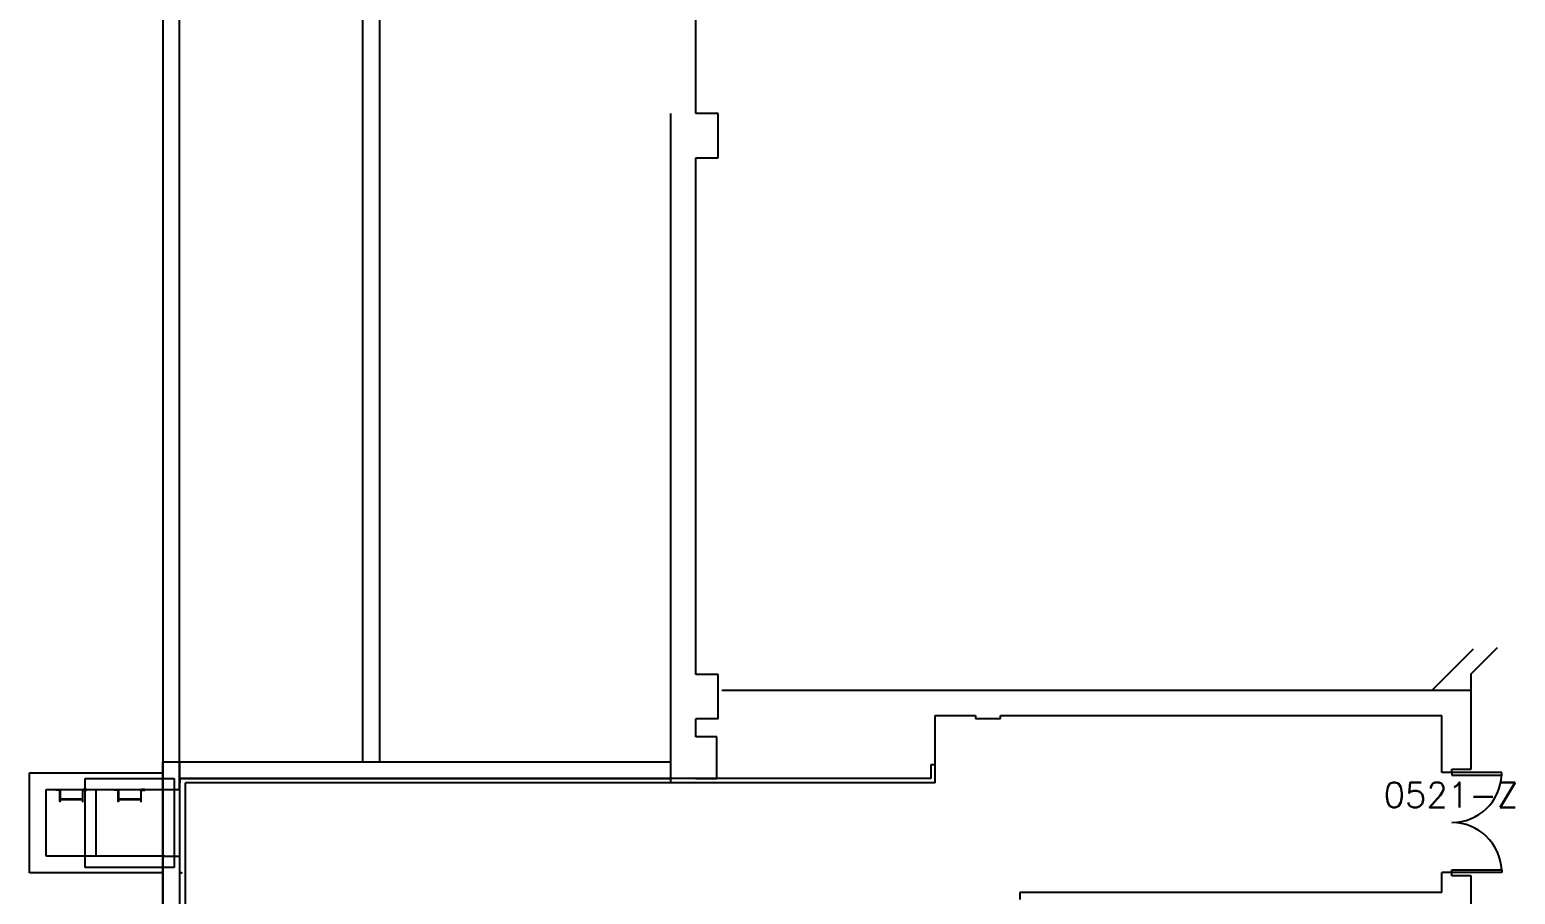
# Model space of a CAD drawing. Extents: x -2225 to 2382, y 4758 to 10467.
# Drawn here: x 1312 to 2382, y 8773 to 9396 of the extents above; entities that cross this region are included whole.
import ezdxf

# ---------------------------------------------------------------- set-up
doc = ezdxf.new("R2010")
doc.units = 0
doc.header["$LTSCALE"] = 48
doc.header["$MEASUREMENT"] = 0
doc.layers.get('0').update_dxf_attribs({"linetype": 'CONTINUOUS'})
for name, color, linetype in [('ARROOMNO', 4, 'CONTINUOUS'), ('COL', 14, 'CONTINUOUS'), ('EQUIP', 30, 'CONTINUOUS'), ('EXDOOR', 8, 'CONTINUOUS'), ('EXWALL', 8, 'CONTINUOUS')]:
    doc.layers.add(name, color=color, linetype=linetype)
doc.styles.add('ROMANS', font='romans.shx', dxfattribs={"height": 18})

# ---------------------------------------------------------------- blocks, each defined once
blk = doc.blocks.new('6-00-DRS')
at = {"color": 0}
for p, q in [((0, 36), (0, 0)), ((1.8, 36), (0, 36)), ((1.8, 0), (1.8, 36)), ((70.2, 0), (70.2, 36)), ((70.2, 36), (72, 36)), ((72, 36), (72, 0)), ((0, 0), (1.8, 0)), ((72, 0), (70.2, 0))]:
    blk.add_line(p, q, dxfattribs=at)
for centre, start, end in [((-0.1, 0), 0.049, 87.097), ((72.1, 0), 92.903, 179.951)]:
    blk.add_arc(centre, 36.1, start, end, dxfattribs=at)

msp = doc.modelspace()

# ---------------------------------------------------------------- linework, layer by layer
at = {"layer": 'COL', "flags": 128}
for points in [[(1330.7, 8848.2), (1333, 8848.2, -0.414214), (1333.7, 8847.5), (1333.7, 8839.7), (1333.4, 8839.7), (1333.4, 8847.5, 0.414214), (1333, 8847.9), (1330.7, 8847.9), (1330.7, 8848.2)], [(1352.7, 8848.2), (1350.5, 8848.2, 0.414214), (1349.7, 8847.5), (1349.7, 8839.7), (1350.1, 8839.7), (1350.1, 8847.5, -0.414214), (1350.5, 8847.9), (1352.7, 8847.9), (1352.7, 8848.2)]]:
    msp.add_lwpolyline(points, format="xyb", close=True, dxfattribs=at)
msp.add_lwpolyline([(1333.7, 8841.6), (1349.7, 8841.6), (1349.7, 8840.9), (1333.7, 8840.9), (1333.7, 8841.6)], close=True, dxfattribs=at)
at = {"layer": 'EQUIP', "flags": 128}
for points in [[(1372.7, 8848.2), (1375, 8848.2, -0.414214), (1375.7, 8847.5), (1375.7, 8839.7), (1375.4, 8839.7), (1375.4, 8847.5, 0.414214), (1375, 8847.9), (1372.7, 8847.9), (1372.7, 8848.2)], [(1394.7, 8848.2), (1392.5, 8848.2, 0.414214), (1391.7, 8847.5), (1391.7, 8839.7), (1392.1, 8839.7), (1392.1, 8847.5, -0.414214), (1392.5, 8847.9), (1394.7, 8847.9), (1394.7, 8848.2)]]:
    msp.add_lwpolyline(points, format="xyb", close=True, dxfattribs=at)
msp.add_lwpolyline([(1375.7, 8841.6), (1391.7, 8841.6), (1391.7, 8840.9), (1375.7, 8840.9), (1375.7, 8841.6)], close=True, dxfattribs=at)
at = {"layer": 'EXWALL'}
for p, q in [((1563.7, 10068.2), (1563.7, 8868.2)), ((1551.7, 8868.2), (1551.7, 10056.2)), ((1419.7, 8868.2), (1419.7, 9862.2)), ((1407.7, 9850.2), (1407.7, 8868.2)), ((1791.7, 9335.2), (1791.7, 9707.2)), ((1773.7, 8868.2), (1773.7, 9335.1)), ((1807.7, 9335.2), (1791.7, 9335.2)), ((1807.7, 9303.2), (1807.7, 9335.2)), ((1791.7, 8931.2), (1791.7, 9303.2)), ((1791.7, 9303.2), (1807.7, 9303.2)), ((2321.7, 8919.5), (2351.7, 8949.6)), ((2350.1, 8931.6), (2369, 8950.5)), ((1807.7, 8931.2), (1791.7, 8931.2)), ((1807.7, 8899.2), (1807.7, 8931.2)), ((2350.1, 8863), (2350.1, 8931.6)), ((2350.1, 8919.5), (1810.3, 8919.5)), ((1791.7, 8886.2), (1791.7, 8899.2)), ((1807.7, 8899.2), (1791.7, 8899.2)), ((1964.1, 8853.1), (1964.1, 8901.5)), ((1964.1, 8901.5), (1993.1, 8901.5)), ((1993.1, 8901.5), (1993.1, 8899.5)), ((1993.1, 8899.5), (2011.1, 8899.5)), ((2011.1, 8899.5), (2011.1, 8901.5)), ((2011.1, 8901.5), (2329.1, 8901.5)), ((2329.1, 8860.5), (2329.1, 8901.5)), ((1806.7, 8886.2), (1791.7, 8886.2)), ((1806.7, 8856.2), (1806.7, 8886.2)), ((1407.7, 8868.2), (1773.7, 8868.2)), ((1407.7, 8848.2), (1407.7, 8868.2)), ((1407.7, 7088.8), (1407.7, 8868.2)), ((1407.7, 8868.2), (1407.7, 8396.1)), ((1419.7, 8848.2), (1419.7, 8868.2)), ((1419.7, 8868.2), (1419.7, 8396.1)), ((1773.7, 8853.1), (1773.7, 8868.2)), ((1773.7, 8853.1), (1773.7, 8868.2)), ((1961, 8866), (1961, 8856.3)), ((1964.1, 8866), (1961, 8866)), ((2336.1, 8863), (2350.1, 8863)), ((2336.1, 8860.5), (2336.1, 8863)), ((1311.7, 8788.2), (1311.7, 8860.2)), ((1311.7, 8860.2), (1407.7, 8860.2)), ((1351.7, 8792.2), (1351.7, 8856.2)), ((1351.7, 8856.2), (1415.7, 8856.2)), ((1415.7, 8856.2), (1415.7, 8792.2)), ((1419.7, 8856.2), (1773.7, 8856.2)), ((1419.7, 8853.1), (1419.7, 7088.1)), ((1961, 8856.3), (1419.8, 8856.3)), ((1419.8, 8856.3), (1419.8, 8853.1)), ((1424, 7084.9), (1424, 8853.1)), ((1964.1, 8853.1), (1424, 8853.1)), ((1791.7, 8856.2), (1806.7, 8856.2)), ((2336.1, 8860.5), (2329.1, 8860.5)), ((1323.7, 8800.2), (1323.7, 8848.2)), ((1323.7, 8848.2), (1409.1, 8848.2)), ((1359.7, 8800.2), (1359.7, 8848.2)), ((1407.7, 8848.2), (1419.7, 8848.2)), ((1407.7, 8848.2), (1407.7, 8800.2)), ((1409.1, 8800.2), (1323.7, 8800.2)), ((1407.7, 8800.2), (1419.7, 8800.2)), ((1407.7, 8788.2), (1311.7, 8788.2)), ((1415.7, 8792.2), (1351.7, 8792.2)), ((2329.1, 8774), (2329.1, 8788.5)), ((2336.1, 8788.5), (2329.1, 8788.5)), ((2336.1, 8786), (2336.1, 8788.5)), ((2350.1, 8786), (2336.1, 8786)), ((2350.1, 8756), (2350.1, 8786)), ((2329.1, 8774), (2025.1, 8774)), ((2025.1, 8774), (2025.1, 8769))]:
    msp.add_line(p, q, dxfattribs=at)
msp.add_point((1421.1, 8788.2), dxfattribs=at)

# ---------------------------------------------------------------- block references
at = {"layer": 'EXDOOR', "rotation": 270}
msp.add_blockref('6-00-DRS', (2336.1, 8860.5), dxfattribs=at)

# ---------------------------------------------------------------- texts
at = {"layer": 'ARROOMNO', "style": 'ROMANS'}
msp.add_text('0521-Z', height=18, dxfattribs=at).set_placement((2287, 8835.4))

doc.saveas('drawing.dxf')
